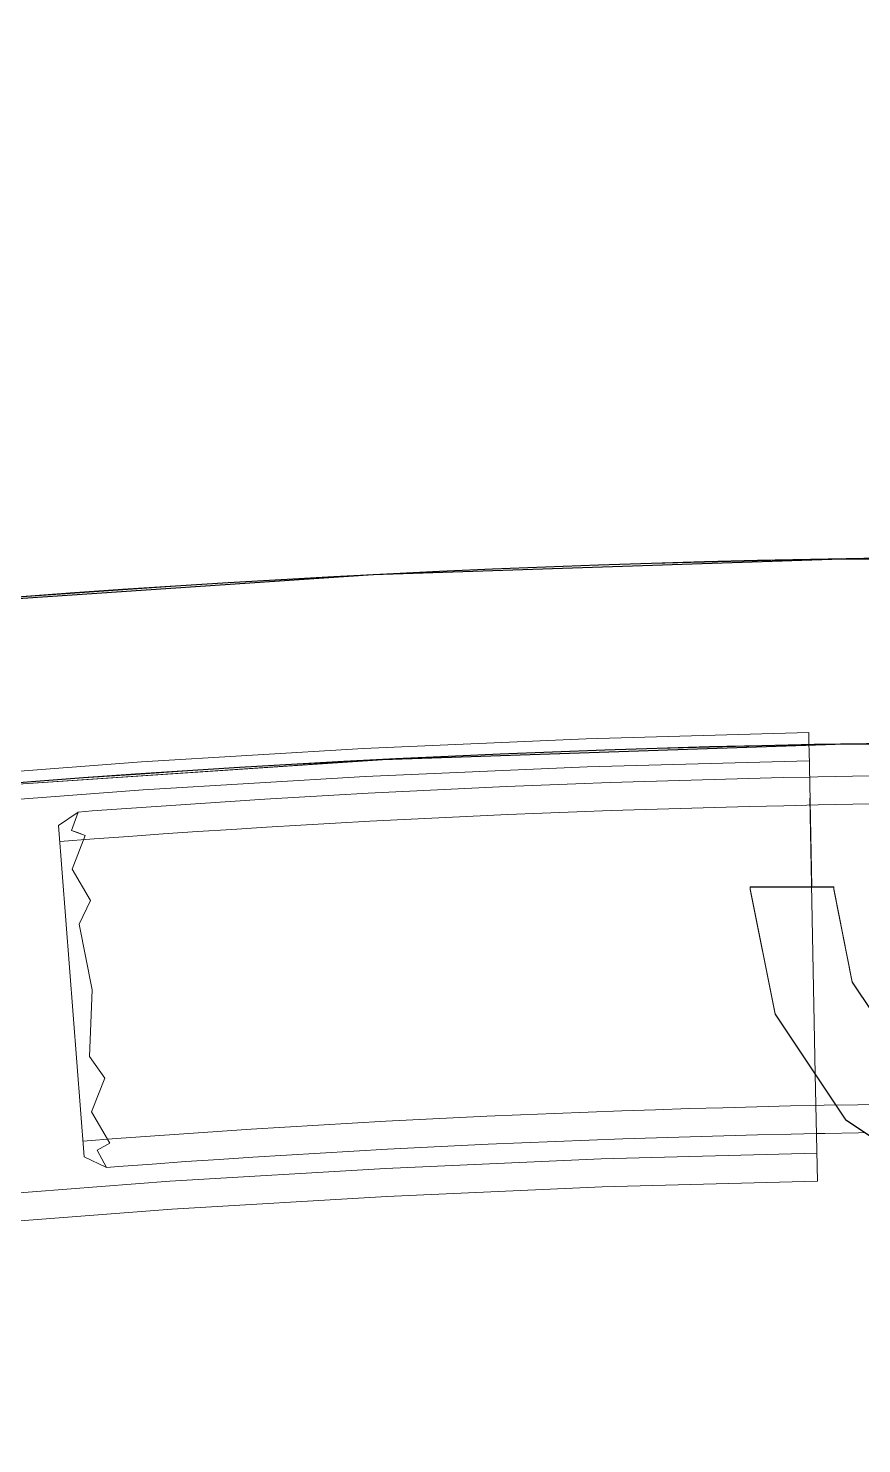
# Model space of a CAD drawing. Header units: millimetres. Extents: x -753 to 90, y 56274 to 56868.
# Drawn here: x -156.71 to -153.56, y 56579.72 to 56585.07 of the extents above; entities that cross this region are included whole.
import ezdxf

# ---------------------------------------------------------------- set-up
doc = ezdxf.new("R2010")
doc.units = ezdxf.units.MM
doc.linetypes.add('XKITLINE00', pattern=[0])
doc.linetypes.add('XKITLINE02', pattern=[4, 2, -2])
doc.layers.add('Cota', color=4, linetype='Continuous', lineweight=0)
doc.layers.add('Peça', color=2, linetype='Continuous', lineweight=0)

# ---------------------------------------------------------------- blocks, each defined once
blk = doc.blocks.new('*A224')
at = {"layer": 'Peça', "color": 7, "linetype": 'XKITLINE02', "lineweight": 0}
for p, q in [((-155.4036, 56583.0019), (-153.6301, 56583.0617)), ((-153.6301, 56583.0617), (-151.8555, 56583.062)), ((-157.1741, 56582.8827), (-155.4036, 56583.0019)), ((-153.6182, 56582.3618), (-155.3683, 56582.3028)), ((-151.8672, 56582.3621), (-153.6182, 56582.3618)), ((-155.3683, 56582.3028), (-157.1154, 56582.1851))]:
    blk.add_line(p, q, dxfattribs=at)
blk = doc.blocks.new('*A225')
at = {"layer": 'Peça', "color": 7, "linetype": 'XKITLINE02', "lineweight": 0}
for p, q in [((-155.4036, 56583.0014), (-153.6301, 56583.0612)), ((-153.6301, 56583.0612), (-151.8555, 56583.0615)), ((-157.1741, 56582.8822), (-155.4036, 56583.0014)), ((-153.6182, 56582.3613), (-155.3683, 56582.3023)), ((-151.8672, 56582.3616), (-153.6182, 56582.3613)), ((-155.3683, 56582.3023), (-157.1154, 56582.1847))]:
    blk.add_line(p, q, dxfattribs=at)
blk = doc.blocks.new('*A227')
at = {"layer": 'Peça', "color": 7, "linetype": 'XKITLINE02', "lineweight": 0}
for p, q in [((-151.8171, 56584.9755), (-151.8171, 56581.8115)), ((-151.6591, 56584.9755), (-151.8171, 56584.9755)), ((-151.7791, 56582.3755), (-151.7791, 56584.9755)), ((-151.7708, 56584.9755), (-151.5474, 56584.9755)), ((-151.5474, 56584.9755), (-151.6591, 56584.9755)), ((-151.5742, 56584.9755), (-151.5391, 56584.9755)), ((-151.5391, 56584.9755), (-151.5742, 56584.9755)), ((-151.5391, 56584.9755), (-151.5391, 56582.3755)), ((-151.5011, 56581.8115), (-151.5011, 56584.9755)), ((-151.5742, 56582.3755), (-151.6591, 56582.3755)), ((-151.6591, 56582.3755), (-151.5742, 56582.3755)), ((-151.5391, 56582.3755), (-151.5742, 56582.3755)), ((-153.9771, 56581.8115), (-153.9771, 56581.8195)), ((-153.9771, 56581.8195), (-153.7074, 56581.8195)), ((-153.9771, 56581.8115), (-153.8831, 56581.3392)), ((-153.9308, 56581.8195), (-153.6611, 56581.8195)), ((-153.6611, 56581.8115), (-153.6611, 56581.8195)), ((-153.5912, 56581.4602), (-153.6611, 56581.8115)), ((-151.887, 56581.4602), (-151.8171, 56581.8115)), ((-151.595, 56581.3392), (-151.5011, 56581.8115)), ((-153.3922, 56581.1623), (-153.5912, 56581.4602)), ((-151.887, 56581.4602), (-152.086, 56581.1623)), ((-153.8831, 56581.3392), (-153.6156, 56580.9389)), ((-151.595, 56581.3392), (-151.8625, 56580.9389)), ((-153.0944, 56580.9633), (-153.3922, 56581.1623)), ((-152.086, 56581.1623), (-152.3838, 56580.9633)), ((-152.7431, 56580.8935), (-153.0944, 56580.9633)), ((-152.3838, 56580.9633), (-152.7351, 56580.8935)), ((-153.6156, 56580.9389), (-153.5452, 56580.8918)), ((-152.7351, 56580.8935), (-152.7431, 56580.8935)), ((-151.8625, 56580.9389), (-151.9331, 56580.8917))]:
    blk.add_line(p, q, dxfattribs=at)
at = {"layer": 'Peça', "color": 4, "linetype": 'XKITLINE00', "lineweight": 0}
for p, q in [((-153.5452, 56580.8918), (-153.2153, 56580.6714)), ((-151.9331, 56580.8917), (-152.2628, 56580.6714)), ((-153.2153, 56580.6714), (-152.7431, 56580.5775)), ((-152.7351, 56580.5775), (-152.2628, 56580.6714)), ((-152.7431, 56580.5775), (-152.7351, 56580.5775))]:
    blk.add_line(p, q, dxfattribs=at)
blk = doc.blocks.new('*A229')
at = {"layer": 'Peça', "color": 7, "linetype": 'XKITLINE02', "lineweight": 0}
for p, q in [((-154.5979, 56582.3811), (-153.7558, 56582.4043)), ((-153.7558, 56582.4043), (-153.7549, 56582.3564)), ((-156.2805, 56582.294), (-155.4396, 56582.3444)), ((-155.4396, 56582.3444), (-154.5979, 56582.3811)), ((-157.1205, 56582.2301), (-156.2805, 56582.294)), ((-154.5942, 56582.2752), (-153.7538, 56582.2983)), ((-156.2733, 56582.1883), (-155.4341, 56582.2385)), ((-155.4341, 56582.2385), (-154.5942, 56582.2752)), ((-157.1116, 56582.1245), (-156.2733, 56582.1883)), ((-153.751, 56582.156), (-153.7307, 56581.1128)), ((-154.5414, 56580.7921), (-155.3574, 56580.7565)), ((-153.7249, 56580.8146), (-154.5414, 56580.7921)), ((-156.1727, 56580.7077), (-155.3574, 56580.7565)), ((-156.9871, 56580.6457), (-156.1727, 56580.7077))]:
    blk.add_line(p, q, dxfattribs=at)
at = {"layer": 'Peça', "color": 4, "linetype": 'XKITLINE00', "lineweight": 0}
for p, q in [((-153.7549, 56582.3564), (-153.7546, 56582.3398)), ((-153.7546, 56582.3398), (-153.7445, 56581.8211)), ((-153.7307, 56581.1128), (-153.7229, 56580.7086)), ((-154.5376, 56580.6862), (-155.3519, 56580.6507)), ((-153.7229, 56580.7086), (-154.5376, 56580.6862)), ((-156.1655, 56580.6019), (-155.3519, 56580.6507)), ((-156.9782, 56580.5401), (-156.1655, 56580.6019))]:
    blk.add_line(p, q, dxfattribs=at)
blk = doc.blocks.new('*A247')
at = {"layer": 'Peça', "color": 7, "linetype": 'XKITLINE02', "lineweight": 0}
for p, q in [((-153.9831, 56582.2311), (-154.114, 56582.2277)), ((-153.8523, 56582.2342), (-153.9831, 56582.2311)), ((-153.7526, 56582.2362), (-153.8523, 56582.2342)), ((-155.2911, 56582.1817), (-155.4218, 56582.1749)), ((-155.1603, 56582.1882), (-155.2911, 56582.1817)), ((-155.0296, 56582.1943), (-155.1603, 56582.1882)), ((-154.8988, 56582.2001), (-155.0296, 56582.1943)), ((-154.7681, 56582.2055), (-154.8988, 56582.2001)), ((-154.6373, 56582.2106), (-154.7681, 56582.2055)), ((-154.5065, 56582.2154), (-154.6373, 56582.2106)), ((-154.3756, 56582.2198), (-154.5065, 56582.2154)), ((-154.2448, 56582.2239), (-154.3756, 56582.2198)), ((-154.114, 56582.2277), (-154.2448, 56582.2239)), ((-156.2056, 56582.1268), (-156.3362, 56582.1176)), ((-156.075, 56582.1357), (-156.2056, 56582.1268)), ((-155.9444, 56582.1442), (-156.075, 56582.1357)), ((-155.8138, 56582.1524), (-155.9444, 56582.1442)), ((-155.6831, 56582.1602), (-155.8138, 56582.1524)), ((-155.5525, 56582.1677), (-155.6831, 56582.1602)), ((-155.4218, 56582.1749), (-155.5525, 56582.1677)), ((-154.1111, 56582.1217), (-153.9805, 56582.1251)), ((-153.9805, 56582.1251), (-153.85, 56582.1282)), ((-153.85, 56582.1282), (-153.7194, 56582.1309)), ((-153.7194, 56582.1309), (-153.5888, 56582.1333)), ((-153.5888, 56582.1333), (-153.4582, 56582.1353)), ((-156.5198, 56582.1041), (-156.5938, 56582.0531)), ((-156.5198, 56582.1041), (-156.5442, 56582.0347)), ((-156.4667, 56582.1081), (-156.5198, 56582.1041)), ((-156.3362, 56582.1176), (-156.4667, 56582.1081)), ((-155.4161, 56582.069), (-155.2857, 56582.0758)), ((-155.2857, 56582.0758), (-155.1552, 56582.0823)), ((-155.1552, 56582.0823), (-155.0248, 56582.0884)), ((-155.0248, 56582.0884), (-154.8943, 56582.0942)), ((-154.8943, 56582.0942), (-154.7638, 56582.0996)), ((-154.7638, 56582.0996), (-154.6333, 56582.1047)), ((-154.6333, 56582.1047), (-154.5027, 56582.1095)), ((-154.5027, 56582.1095), (-154.3722, 56582.1139)), ((-154.3722, 56582.1139), (-154.2417, 56582.118)), ((-154.2417, 56582.118), (-154.1111, 56582.1217)), ((-156.5938, 56582.0531), (-156.4973, 56580.8008)), ((-156.5442, 56582.0347), (-156.5222, 56582.0266)), ((-156.5442, 56582.0347), (-156.4924, 56582.0156)), ((-156.5222, 56582.0266), (-156.4924, 56582.0156)), ((-156.3286, 56582.0119), (-156.1983, 56582.0211)), ((-156.1983, 56582.0211), (-156.068, 56582.0299)), ((-156.068, 56582.0299), (-155.9377, 56582.0384)), ((-155.9377, 56582.0384), (-155.8073, 56582.0466)), ((-155.8073, 56582.0466), (-155.6769, 56582.0544)), ((-155.6769, 56582.0544), (-155.5465, 56582.0619)), ((-155.5465, 56582.0619), (-155.4161, 56582.069)), ((-156.5891, 56581.9925), (-156.4589, 56582.0024)), ((-156.4924, 56582.0156), (-156.5422, 56581.8882)), ((-156.4589, 56582.0024), (-156.3286, 56582.0119)), ((-156.5422, 56581.8882), (-156.4727, 56581.7696)), ((-156.4727, 56581.7697), (-156.5159, 56581.6806)), ((-156.5159, 56581.6806), (-156.466, 56581.4322)), ((-156.4761, 56581.1796), (-156.466, 56581.4322)), ((-156.4188, 56581.0978), (-156.4761, 56581.1796)), ((-156.4692, 56580.9704), (-156.4188, 56581.0978)), ((-153.5696, 56580.9974), (-153.4419, 56580.9994)), ((-156.3991, 56580.8519), (-156.4692, 56580.9704)), ((-155.228, 56580.9413), (-155.1005, 56580.9476)), ((-155.1005, 56580.9476), (-154.973, 56580.9536)), ((-154.973, 56580.9536), (-154.8455, 56580.9592)), ((-154.8455, 56580.9592), (-154.7179, 56580.9645)), ((-154.7179, 56580.9645), (-154.5904, 56580.9695)), ((-154.5904, 56580.9695), (-154.4628, 56580.9742)), ((-154.4628, 56580.9742), (-154.3352, 56580.9785)), ((-154.3352, 56580.9785), (-154.2077, 56580.9825)), ((-154.2077, 56580.9825), (-154.0801, 56580.9861)), ((-154.0801, 56580.9861), (-153.9524, 56580.9895)), ((-153.9524, 56580.9895), (-153.8248, 56580.9925)), ((-153.8248, 56580.9925), (-153.6972, 56580.9951)), ((-153.5696, 56580.9974), (-153.6972, 56580.9951)), ((-156.1199, 56580.8878), (-155.9926, 56580.8964)), ((-155.9926, 56580.8964), (-155.8652, 56580.9047)), ((-155.8652, 56580.9047), (-155.7378, 56580.9127)), ((-155.7378, 56580.9127), (-155.6104, 56580.9203)), ((-155.6104, 56580.9203), (-155.4829, 56580.9277)), ((-155.4829, 56580.9277), (-155.3555, 56580.9346)), ((-155.3555, 56580.9346), (-155.228, 56580.9413)), ((-156.5019, 56580.8599), (-156.3746, 56580.8695)), ((-156.3991, 56580.8519), (-156.4478, 56580.8252)), ((-156.3746, 56580.8695), (-156.2473, 56580.8788)), ((-156.2473, 56580.8788), (-156.1199, 56580.8878)), ((-155.2226, 56580.8354), (-155.0954, 56580.8417)), ((-155.0954, 56580.8417), (-154.9682, 56580.8477)), ((-154.9682, 56580.8477), (-154.8409, 56580.8533)), ((-154.8409, 56580.8533), (-154.7137, 56580.8586)), ((-154.7137, 56580.8586), (-154.5864, 56580.8636)), ((-154.5864, 56580.8636), (-154.4591, 56580.8683)), ((-154.4591, 56580.8683), (-154.3318, 56580.8726)), ((-154.3318, 56580.8726), (-154.2045, 56580.8765)), ((-154.2045, 56580.8765), (-154.0772, 56580.8802)), ((-154.0772, 56580.8802), (-153.9498, 56580.8835)), ((-153.9498, 56580.8835), (-153.8225, 56580.8865)), ((-153.7264, 56580.8885), (-153.8225, 56580.8865)), ((-156.4973, 56580.8008), (-156.4123, 56580.7603)), ((-156.4478, 56580.8252), (-156.4123, 56580.7603)), ((-156.1126, 56580.782), (-155.9855, 56580.7906)), ((-155.9855, 56580.7906), (-155.8584, 56580.7989)), ((-155.8584, 56580.7989), (-155.7313, 56580.8069)), ((-155.7313, 56580.8069), (-155.6042, 56580.8145)), ((-155.6042, 56580.8145), (-155.477, 56580.8218)), ((-155.477, 56580.8218), (-155.3498, 56580.8288)), ((-155.3498, 56580.8288), (-155.2226, 56580.8354)), ((-156.4123, 56580.7603), (-156.3667, 56580.7638)), ((-156.3667, 56580.7638), (-156.2397, 56580.7731)), ((-156.2397, 56580.7731), (-156.1126, 56580.782))]:
    blk.add_line(p, q, dxfattribs=at)
at = {"layer": 'Peça', "color": 4, "linetype": 'XKITLINE00', "lineweight": 0}
for p, q in [((-153.7214, 56582.2369), (-153.7526, 56582.2362)), ((-153.5906, 56582.2393), (-153.7214, 56582.2369)), ((-153.4597, 56582.2413), (-153.5906, 56582.2393)), ((-153.6951, 56580.8891), (-153.7264, 56580.8885)), ((-153.6951, 56580.8891), (-153.5678, 56580.8915)), ((-153.5678, 56580.8915), (-153.5428, 56580.8918))]:
    blk.add_line(p, q, dxfattribs=at)
blk = doc.blocks.new('*A257')
at = {"layer": 'Peça', "color": 7, "linetype": 'XKITLINE02', "lineweight": 0}
for p, q in [((-153.6301, 56583.0613), (-155.4036, 56583.0015)), ((-151.8555, 56583.0616), (-153.6301, 56583.0613)), ((-155.4036, 56583.0015), (-157.1741, 56582.8823)), ((-153.6182, 56582.3614), (-155.3683, 56582.3024)), ((-151.8672, 56582.3617), (-153.6182, 56582.3614)), ((-155.3683, 56582.3024), (-157.1154, 56582.1847))]:
    blk.add_line(p, q, dxfattribs=at)
at = {"layer": 'Peça', "color": 4, "linetype": 'XKITLINE00', "lineweight": 0}
for radius in [52.9, 52.2]:
    blk.add_arc((-152.7345, 56530.17), radius, 35.22975, 144.78811, dxfattribs=at)
blk = doc.blocks.new('*A258')
at = {"layer": 'Peça', "color": 7, "linetype": 'XKITLINE02', "lineweight": 0}
for p, q in [((-153.6301, 56583.0609), (-155.4036, 56583.0011)), ((-151.8555, 56583.0611), (-153.6301, 56583.0609)), ((-155.4036, 56583.0011), (-157.1741, 56582.8818)), ((-153.6182, 56582.361), (-155.3683, 56582.302)), ((-151.8672, 56582.3612), (-153.6182, 56582.361)), ((-155.3683, 56582.302), (-157.1154, 56582.1843))]:
    blk.add_line(p, q, dxfattribs=at)
at = {"layer": 'Peça', "color": 4, "linetype": 'XKITLINE00', "lineweight": 0}
for radius in [52.9, 52.2]:
    blk.add_arc((-152.7345, 56530.1685), radius, 35.22975, 144.78811, dxfattribs=at)
blk = doc.blocks.new('*A273')
at = {"layer": 'Peça', "color": 4, "linetype": 'XKITLINE00', "lineweight": 0}
for p, q in [((-151.8171, 56584.9771), (-151.8171, 56584.3543)), ((-151.8171, 56584.9771), (-151.7708, 56584.9771)), ((-151.5474, 56584.9771), (-151.7708, 56584.9771)), ((-151.5011, 56584.9771), (-151.5474, 56584.9771)), ((-151.5011, 56584.9771), (-151.5011, 56584.3543)), ((-151.8171, 56583.0903), (-151.8171, 56583.0614)), ((-151.5011, 56583.0903), (-151.5011, 56583.0509)), ((-151.8171, 56582.3596), (-151.8171, 56581.8131)), ((-151.5011, 56582.349), (-151.5011, 56581.8131)), ((-153.9771, 56581.8131), (-153.9771, 56581.8211)), ((-153.8831, 56581.3409), (-153.9771, 56581.8131)), ((-153.9308, 56581.8211), (-153.6611, 56581.8211)), ((-153.6611, 56581.8131), (-153.6611, 56581.8211)), ((-153.5912, 56581.4618), (-153.6611, 56581.8131)), ((-151.887, 56581.4618), (-151.8171, 56581.8131)), ((-151.595, 56581.3409), (-151.5011, 56581.8131)), ((-153.3922, 56581.164), (-153.5912, 56581.4618)), ((-152.086, 56581.164), (-151.887, 56581.4618)), ((-153.6156, 56580.9405), (-153.8831, 56581.3409)), ((-151.8625, 56580.9405), (-151.595, 56581.3409)), ((-153.0944, 56580.965), (-153.3922, 56581.164)), ((-152.3838, 56580.965), (-152.086, 56581.164)), ((-153.0944, 56580.965), (-152.7702, 56580.9005)), ((-152.7079, 56580.9005), (-152.3838, 56580.965)), ((-153.6156, 56580.9405), (-153.2153, 56580.6731)), ((-152.2628, 56580.6731), (-151.8625, 56580.9405)), ((-153.2153, 56580.6731), (-152.7431, 56580.5791)), ((-152.7351, 56580.5791), (-152.2628, 56580.6731)), ((-152.7431, 56580.5791), (-152.7351, 56580.5791))]:
    blk.add_line(p, q, dxfattribs=at)
at = {"layer": 'Peça', "color": 7, "linetype": 'XKITLINE02', "lineweight": 0}
for p, q in [((-151.7791, 56584.9771), (-151.7791, 56582.3771)), ((-151.7708, 56584.9771), (-151.7791, 56584.9771)), ((-151.5011, 56584.9771), (-151.7439, 56584.9771)), ((-151.5742, 56584.9771), (-151.5391, 56584.9771)), ((-151.5391, 56584.9771), (-151.5742, 56584.9771)), ((-151.5391, 56584.9771), (-151.5391, 56582.3771)), ((-151.8171, 56584.3543), (-151.8171, 56583.0903)), ((-151.5011, 56584.3543), (-151.5011, 56583.0903)), ((-151.8171, 56583.0614), (-151.8171, 56582.3596)), ((-151.5011, 56583.0509), (-151.5011, 56582.349)), ((-151.5742, 56582.3771), (-151.6591, 56582.3771)), ((-151.6591, 56582.3771), (-151.5742, 56582.3771)), ((-151.5391, 56582.3771), (-151.5742, 56582.3771)), ((-153.9771, 56581.8211), (-153.7074, 56581.8211)), ((-152.7702, 56580.9005), (-152.7431, 56580.8951)), ((-152.7431, 56580.8951), (-152.7391, 56580.8951)), ((-152.7391, 56580.8951), (-152.7351, 56580.8951)), ((-152.7351, 56580.8951), (-152.7079, 56580.9005))]:
    blk.add_line(p, q, dxfattribs=at)
blk = doc.blocks.new('*A308')
at = {"layer": 'Peça', "color": 7, "linetype": 'XKITLINE02', "lineweight": 0}
for p, q in [((-151.8171, 56584.9762), (-151.8171, 56581.8122)), ((-151.6591, 56584.9762), (-151.8171, 56584.9762)), ((-151.7791, 56582.3762), (-151.7791, 56584.9762)), ((-151.7708, 56584.9762), (-151.5474, 56584.9762)), ((-151.5474, 56584.9762), (-151.6591, 56584.9762)), ((-151.5742, 56584.9762), (-151.5391, 56584.9762)), ((-151.5391, 56584.9762), (-151.5742, 56584.9762)), ((-151.5391, 56582.3762), (-151.5391, 56584.9762)), ((-151.5011, 56581.8122), (-151.5011, 56584.9762)), ((-151.5742, 56582.3762), (-151.6591, 56582.3762)), ((-151.6591, 56582.3762), (-151.5742, 56582.3762)), ((-151.5391, 56582.3762), (-151.5742, 56582.3762)), ((-153.9771, 56581.8122), (-153.9771, 56581.8202)), ((-153.9771, 56581.8202), (-153.7074, 56581.8202)), ((-153.9771, 56581.8122), (-153.8831, 56581.34)), ((-153.9308, 56581.8202), (-153.6611, 56581.8202)), ((-153.6611, 56581.8122), (-153.6611, 56581.8202)), ((-153.5912, 56581.4609), (-153.6611, 56581.8122)), ((-151.887, 56581.4609), (-151.8171, 56581.8122)), ((-151.595, 56581.34), (-151.5011, 56581.8122)), ((-153.3922, 56581.1631), (-153.5912, 56581.4609)), ((-151.887, 56581.4609), (-152.086, 56581.1631)), ((-153.8831, 56581.34), (-153.6156, 56580.9396)), ((-151.595, 56581.34), (-151.8625, 56580.9396)), ((-153.0944, 56580.9641), (-153.3922, 56581.1631)), ((-152.086, 56581.1631), (-152.3838, 56580.9641)), ((-152.7431, 56580.8942), (-153.0944, 56580.9641)), ((-152.3838, 56580.9641), (-152.7351, 56580.8942)), ((-153.6156, 56580.9396), (-153.2153, 56580.6721)), ((-152.7351, 56580.8942), (-152.7431, 56580.8942)), ((-152.2628, 56580.6721), (-151.8625, 56580.9396)), ((-153.2153, 56580.6721), (-152.7431, 56580.5782)), ((-152.7351, 56580.5782), (-152.2628, 56580.6721)), ((-152.7431, 56580.5782), (-152.7351, 56580.5782))]:
    blk.add_line(p, q, dxfattribs=at)
blk = doc.blocks.new('*A318')
at = {"layer": 'Peça', "color": 7, "linetype": 'XKITLINE02', "lineweight": 0}
for p, q in [((-151.8171, 56584.9758), (-151.8171, 56581.8118)), ((-151.6591, 56584.9758), (-151.8171, 56584.9758)), ((-151.7791, 56582.3758), (-151.7791, 56584.9758)), ((-151.7708, 56584.9758), (-151.5474, 56584.9758)), ((-151.5474, 56584.9758), (-151.6591, 56584.9758)), ((-151.5742, 56584.9758), (-151.5391, 56584.9758)), ((-151.5391, 56584.9758), (-151.5742, 56584.9758)), ((-151.5391, 56582.3758), (-151.5391, 56584.9758)), ((-151.5011, 56581.8118), (-151.5011, 56584.9758)), ((-151.5742, 56582.3758), (-151.6591, 56582.3758)), ((-151.6591, 56582.3758), (-151.5742, 56582.3758)), ((-151.5391, 56582.3758), (-151.5742, 56582.3758)), ((-153.9771, 56581.8118), (-153.9771, 56581.8198)), ((-153.9771, 56581.8198), (-153.7074, 56581.8198)), ((-153.9771, 56581.8118), (-153.8831, 56581.3396)), ((-153.9308, 56581.8198), (-153.6611, 56581.8198)), ((-153.6611, 56581.8118), (-153.6611, 56581.8198)), ((-153.5912, 56581.4605), (-153.6611, 56581.8118)), ((-151.887, 56581.4605), (-151.8171, 56581.8118)), ((-151.595, 56581.3396), (-151.5011, 56581.8118)), ((-153.3922, 56581.1627), (-153.5912, 56581.4605)), ((-151.887, 56581.4605), (-152.086, 56581.1627)), ((-153.8831, 56581.3396), (-153.6156, 56580.9393)), ((-151.595, 56581.3396), (-151.8625, 56580.9393)), ((-153.0944, 56580.9637), (-153.3922, 56581.1627)), ((-152.086, 56581.1627), (-152.3838, 56580.9637)), ((-152.7431, 56580.8938), (-153.0944, 56580.9637)), ((-152.3838, 56580.9637), (-152.7351, 56580.8938)), ((-153.6156, 56580.9393), (-153.2153, 56580.6718)), ((-152.7351, 56580.8938), (-152.7431, 56580.8938)), ((-152.2628, 56580.6718), (-151.8625, 56580.9393)), ((-153.2153, 56580.6718), (-152.7431, 56580.5778)), ((-152.7351, 56580.5778), (-152.2628, 56580.6718)), ((-152.7431, 56580.5778), (-152.7351, 56580.5778))]:
    blk.add_line(p, q, dxfattribs=at)
blk = doc.blocks.new('*A2162')
at = {"layer": 'Cota', "color": 7, "linetype": 'XKITLINE00', "lineweight": 0}
blk.add_arc((-152.735, 56530.1706), 80.1503, 33.306851, 146.710189, dxfattribs=at)

msp = doc.modelspace()

# ---------------------------------------------------------------- block references
at = {"lineweight": 0}
for name in ['*A2162', '*A273', '*A308', '*A318', '*A227', '*A257', '*A258', '*A224', '*A225', '*A229', '*A247']:
    msp.add_blockref(name, (0, 0), dxfattribs=at)

doc.saveas('drawing.dxf')
